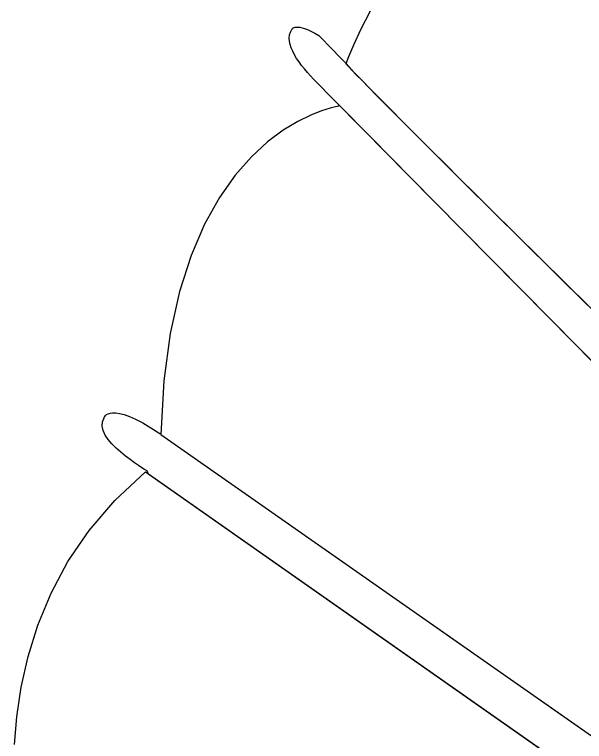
# Model space of a CAD drawing. Extents: x -45 to 45, y -91 to 91.
# Drawn here: x -18.32 to -2.44, y -27.2 to -6.96 of the extents above; entities that cross this region are included whole.
import ezdxf

# ---------------------------------------------------------------- set-up
doc = ezdxf.new("R2010")
doc.units = 0
doc.layers.get('0').update_dxf_attribs({"linetype": 'CONTINUOUS'})

msp = doc.modelspace()

# ---------------------------------------------------------------- linework, layer by layer
for points in [[(-9.0844, -8.3283), (-9.0844, -8.3283), (-9.0051, -8.1307), (-8.8668, -7.8099), (-8.6674, -7.3813), (-8.405, -6.861)], [(-9.9051, -8.8498), (-9.9051, -8.8498), (-9.9914, -8.7611), (-10.0773, -8.6693), (-10.1615, -8.5747), (-10.2431, -8.4783), (-10.3206, -8.3802), (-10.3932, -8.2814), (-10.4596, -8.1823), (-10.5188, -8.0837), (-10.5693, -7.9858), (-10.6104, -7.8896), (-10.6408, -7.7954), (-10.6594, -7.7042), (-10.6648, -7.6161), (-10.6563, -7.5321), (-10.6325, -7.4525), (-10.5924, -7.3782), (-10.5924, -7.3782), (-10.5912, -7.3756), (-10.5874, -7.3689), (-10.5801, -7.3592), (-10.5687, -7.348), (-10.5522, -7.3363), (-10.5303, -7.3256), (-10.5019, -7.317), (-10.4665, -7.312), (-10.423, -7.3115), (-10.3711, -7.3171), (-10.3097, -7.3299), (-10.2384, -7.3513), (-10.1561, -7.3824), (-10.0625, -7.4247), (-9.9564, -7.4792), (-9.8375, -7.5475), (-9.4609, -7.9379), (-9.2727, -8.1331), (-9.0844, -8.3283), (-9.0844, -8.3283), (-8.8546, -8.5809), (-8.1895, -9.2585), (-7.148, -10.3026), (-5.79, -11.6552), (-4.1747, -13.2577), (-2.3618, -15.0522)], [(13.5542, -30.7383), (-5.0484, -12.3917), (-5.0484, -12.3917), (-5.4901, -11.9529), (-5.9129, -11.5329), (-6.315, -11.1328), (-6.6956, -10.754), (-7.0528, -10.3976), (-7.3857, -10.0651), (-7.6928, -9.7575), (-7.9731, -9.4764), (-8.2247, -9.2228), (-8.4469, -8.9981), (-8.6381, -8.8035), (-8.7971, -8.6406), (-8.9224, -8.5101), (-9.013, -8.4139), (-9.0674, -8.3527), (-9.0844, -8.3283)], [(9.5851, -28.5926), (7.9173, -26.8999), (6.051, -25.0071), (4.048, -22.9765), (1.9703, -20.8711), (-0.1201, -18.7532), (-2.1613, -16.6858), (-4.0913, -14.7315), (-5.8483, -12.953), (-7.37, -11.4128), (-8.5948, -10.1738), (-9.4604, -9.2985), (-9.9051, -8.8498)], [(8.2978, -27.286), (6.6525, -25.617), (4.8795, -23.8194), (3.025, -21.9398), (1.1342, -20.024), (-0.7465, -18.1188), (-2.5716, -16.2702), (-4.2956, -14.5247), (-5.8723, -12.9283), (-7.2563, -11.5278), (-8.4016, -10.3691), (-9.2625, -9.4987), (-9.3241, -9.5214)], [(-9.3241, -9.5214), (-9.3241, -9.5214), (-9.3773, -9.5312), (-9.5282, -9.5677), (-9.7628, -9.6411), (-10.0677, -9.762), (-10.4291, -9.9402), (-10.8336, -10.1865), (-11.2673, -10.511), (-11.7168, -10.9242), (-12.1681, -11.4361), (-12.608, -12.0573), (-13.0225, -12.7979), (-13.3982, -13.6686), (-13.7212, -14.6792), (-13.9782, -15.8405), (-14.1553, -17.1626), (-14.2391, -18.656), (12.7502, -37.5342)], [(8.8269, -36.1857), (-14.5856, -19.7593), (-14.6274, -19.6705), (-14.6274, -19.6705), (-14.6447, -19.6603), (-14.6935, -19.6309), (-14.7686, -19.584), (-14.865, -19.5216), (-14.9773, -19.4451), (-15.1009, -19.3568), (-15.2304, -19.258), (-15.3609, -19.1508), (-15.487, -19.0366), (-15.6039, -18.9175), (-15.7063, -18.795), (-15.7894, -18.6712), (-15.8478, -18.5475), (-15.8767, -18.4261), (-15.8707, -18.3084), (-15.8251, -18.1963), (-15.8251, -18.1963), (-15.8233, -18.1905), (-15.8171, -18.1752), (-15.8044, -18.1535), (-15.7839, -18.1282), (-15.7533, -18.1023), (-15.7113, -18.0788), (-15.6558, -18.0607), (-15.5855, -18.0512), (-15.4981, -18.0526), (-15.3922, -18.0686), (-15.2659, -18.1018), (-15.1176, -18.1554), (-14.9453, -18.2319), (-14.7475, -18.3349), (-14.5223, -18.4669), (-14.2681, -18.6313), (-14.2385, -18.6379), (-14.2385, -18.6379), (-14.2385, -18.6388), (-14.2385, -18.64), (-14.2385, -18.6412), (-14.2385, -18.6424), (-14.2385, -18.6433), (-14.2385, -18.6445), (-14.2385, -18.6457), (-14.2387, -18.6469), (-14.2387, -18.6478), (-14.2387, -18.649), (-14.2387, -18.6502), (-14.2388, -18.6514), (-14.2388, -18.6524), (-14.2388, -18.6536), (-14.2388, -18.6548), (-14.2391, -18.656), (12.632, -37.4514)], [(-18.3177, -27.2913), (-18.254, -26.5183), (-18.1319, -25.6971), (-17.9402, -24.8412), (-17.667, -23.9632), (-17.3007, -23.0765), (-16.8294, -22.1937), (-16.2418, -21.328), (-15.5259, -20.4924), (-14.6702, -19.7), (8.8269, -36.1857)]]:
    msp.add_lwpolyline(points)

doc.saveas('drawing.dxf')
